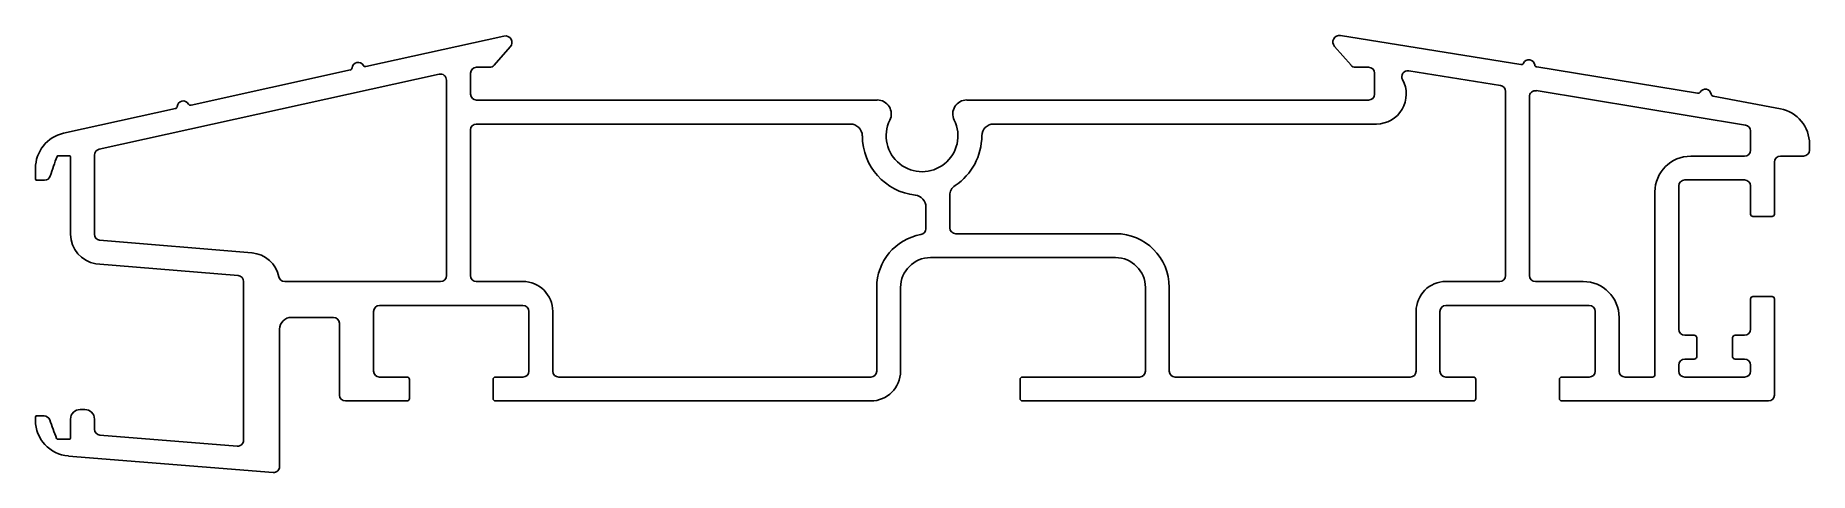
# Model space of a CAD drawing. Extents: x 55 to 204, y 18 to 54.
import ezdxf

# ---------------------------------------------------------------- set-up
doc = ezdxf.new("R2010")
doc.units = 0
doc.layers.add('AM_VIS', color=7, linetype='CONTINUOUS')

msp = doc.modelspace()

# ---------------------------------------------------------------- linework, layer by layer
at = {"layer": 'AM_VIS'}
for p, q in [((83.06, 51.88), (94.61, 54.42)), ((95.14, 53.52), (93.79, 51.99)), ((165.55, 51.99), (164.16, 53.56)), ((164.66, 54.47), (179.77, 52.05)), ((89.19, 51.23), (60.71, 44.96)), ((68.41, 48.65), (81.75, 51.59)), ((89.8, 34.39), (89.8, 50.75)), ((91.82, 51.32), (91.82, 49.57)), ((93.41, 51.82), (92.32, 51.82)), ((167.02, 51.82), (165.92, 51.82)), ((167.52, 49.57), (167.52, 51.32)), ((178.08, 50.29), (170.38, 51.53)), ((181.1, 51.85), (194.58, 49.64)), ((92.32, 49.07), (125.88, 49.07)), ((133.37, 49.07), (167.02, 49.07)), ((178.5, 34.39), (178.5, 49.8)), ((180.49, 49.36), (180.49, 34.39)), ((198.59, 46.98), (181.07, 49.86)), ((195.87, 49.41), (201.51, 48.34)), ((57.74, 46.3), (67.1, 48.36)), ((91.8, 46.57), (91.8, 34.39)), ((123.62, 47.07), (92.3, 47.07)), ((167.68, 47.07), (135.63, 47.07)), ((199.01, 44.88), (199.01, 46.49)), ((203.95, 45.39), (203.95, 44.89)), ((55.38, 42.47), (55.38, 43.37)), ((58.22, 44.42), (57.28, 44.42)), ((58.32, 37.84), (58.32, 44.32)), ((60.32, 44.47), (60.32, 37.84)), ((194, 44.38), (198.51, 44.38)), ((201.01, 43.89), (201.01, 39.53)), ((203.45, 44.39), (201.51, 44.39)), ((56.14, 42.37), (55.48, 42.37)), ((193, 41.89), (193, 29.89)), ((198.51, 42.39), (193.5, 42.39)), ((199.01, 39.53), (199.01, 41.89)), ((129.95, 38.31), (129.95, 40.12)), ((131.95, 41.09), (131.95, 38.39)), ((191, 26.09), (191, 41.38)), ((200.81, 39.33), (199.21, 39.33)), ((60.74, 37.34), (73.51, 36.28)), ((132.45, 37.89), (145.83, 37.89)), ((145.83, 35.89), (130.33, 35.89)), ((72.35, 34.38), (60.43, 35.37)), ((72.81, 20.61), (72.81, 33.88)), ((76.25, 33.89), (89.3, 33.89)), ((92.3, 33.89), (96.2, 33.89)), ((125.83, 26.39), (125.83, 33.39)), ((127.83, 33.39), (127.83, 26.39)), ((148.33, 26.39), (148.33, 33.39)), ((150.33, 33.39), (150.33, 26.39)), ((173.5, 33.89), (178, 33.89)), ((180.99, 33.89), (185, 33.89)), ((83.7, 31.39), (83.7, 26.39)), ((96.2, 31.89), (84.2, 31.89)), ((96.7, 26.39), (96.7, 31.39)), ((98.7, 31.39), (98.7, 26.39)), ((171, 26.39), (171, 31.39)), ((173, 31.39), (173, 26.39)), ((185.5, 31.89), (173.5, 31.89)), ((186, 26.39), (186, 31.39)), ((199.01, 29.89), (199.01, 32.43)), ((199.21, 32.63), (200.81, 32.63)), ((201.01, 32.43), (201.01, 24.39)), ((75.83, 29.89), (75.83, 18.41)), ((80.33, 30.89), (76.83, 30.89)), ((80.83, 24.39), (80.83, 30.39)), ((188, 30.89), (188, 26.39)), ((193.5, 29.39), (194.3, 29.39)), ((194.5, 29.19), (194.5, 27.59)), ((197.51, 27.59), (197.51, 29.19)), ((197.71, 29.39), (198.51, 29.39)), ((193, 26.89), (193, 26.39)), ((194.3, 27.39), (193.5, 27.39)), ((198.51, 27.39), (197.71, 27.39)), ((199.01, 26.39), (199.01, 26.89)), ((84.2, 25.89), (86.5, 25.89)), ((86.7, 25.69), (86.7, 24.09)), ((93.7, 24.09), (93.7, 25.69)), ((93.9, 25.89), (96.2, 25.89)), ((99.2, 25.89), (125.33, 25.89)), ((137.83, 24.09), (137.83, 25.69)), ((138.03, 25.89), (147.83, 25.89)), ((150.83, 25.89), (170.5, 25.89)), ((173.5, 25.89), (175.8, 25.89)), ((176, 25.69), (176, 24.09)), ((183, 24.09), (183, 25.69)), ((183.2, 25.89), (185.5, 25.89)), ((188.5, 25.89), (190.8, 25.89)), ((193.5, 25.89), (198.51, 25.89)), ((86.5, 23.89), (81.33, 23.89)), ((125.33, 23.89), (93.9, 23.89)), ((175.8, 23.89), (138.03, 23.89)), ((200.51, 23.89), (183.2, 23.89)), ((55.38, 22.28), (55.38, 22.54)), ((55.48, 22.64), (56.1, 22.64)), ((58.32, 20.79), (58.32, 22.38)), ((59.12, 23.18), (59.52, 23.18)), ((60.32, 22.38), (60.32, 21.53)), ((60.78, 21.03), (72.27, 20.11)), ((57.24, 20.69), (58.22, 20.69)), ((75.29, 17.91), (58.14, 19.28))]:
    msp.add_line(p, q, dxfattribs=at)
for centre, radius, start, end in [((94.73, 53.89), 0.55, 318.641, 102.4321), ((164.58, 53.93), 0.55, 80.8939, 221.359), ((82.4, 51.73), 0.5, 29.0325, 175.8318), ((179.81, 52.24), 0.2, 260.8939, 334.848), ((180.44, 51.95), 0.5, 7.9436, 154.848), ((181.13, 52.04), 0.2, 187.9436, 260.7), ((81.7, 51.78), 0.2, 282.4321, 355.8318), ((83.01, 52.07), 0.2, 209.0325, 282.4321), ((89.3, 50.75), 0.5, 0, 102.4321), ((92.32, 51.32), 0.5, 90, 180), ((93.41, 52.32), 0.5, 270, 318.641), ((165.92, 52.32), 0.5, 221.359, 270), ((167.02, 51.32), 0.5, 0, 90), ((167.68, 49.57), 2.5, 270, 29.1022), ((170.3, 51.03), 0.5, 80.8939, 209.1022), ((92.32, 49.57), 0.5, 180, 270), ((125.88, 47.91), 1.17, 334.0108, 90), ((133.37, 47.91), 1.17, 90, 205.9892), ((167.02, 49.57), 0.5, 270, 0), ((178, 49.8), 0.5, 360, 80.8939), ((180.99, 49.36), 0.5, 80.6923, 180), ((194.61, 49.84), 0.2, 260.7, 329.7285), ((195.22, 49.48), 0.5, 9.8908, 149.7285), ((195.91, 49.6), 0.2, 189.8908, 259.2875), ((67.05, 48.55), 0.2, 282.4321, 355.8318), ((67.75, 48.5), 0.5, 29.0325, 175.8318), ((68.36, 48.84), 0.2, 209.0325, 282.4321), ((200.95, 45.39), 3, 360, 79.2819), ((58.38, 43.37), 3, 102.4321, 180), ((92.3, 46.57), 0.5, 90, 180), ((123.62, 46.07), 1, 0.0732, 90), ((129.63, 46.08), 5, 180.0732, 263.5257), ((129.63, 46.08), 3, 154.0108, 25.9892), ((129.63, 46.08), 5, 303.6357, 359.9268), ((135.63, 46.07), 1, 90, 179.9268), ((198.51, 46.49), 0.5, 0, 80.6923), ((60.82, 44.47), 0.5, 102.4321, 180), ((198.51, 44.88), 0.5, 270, 0), ((203.45, 44.89), 0.5, 270, 360), ((98.67, 28.92), 44.26, 159.5797, 161.845), ((57.28, 44.32), 0.1, 90, 158.3724), ((58.22, 44.32), 0.1, 360, 90), ((194, 41.38), 3, 90, 180), ((201.51, 43.89), 0.5, 90, 180), ((55.48, 42.47), 0.1, 180, 270), ((56.14, 42.87), 0.5, 270, 340.7664), ((132.95, 41.09), 1, 123.6357, 180), ((193.5, 41.89), 0.5, 90, 180), ((198.51, 41.89), 0.5, 0, 90), ((128.95, 40.12), 1, 360, 83.5257), ((199.21, 39.53), 0.2, 180, 270), ((200.81, 39.53), 0.2, 270, 0), ((60.82, 37.84), 2.5, 180, 260.8962), ((60.82, 37.84), 0.5, 180, 260.8962), ((130.33, 33.39), 4.5, 100.1643, 180), ((129.45, 38.31), 0.5, 280.1643, 0), ((132.45, 38.39), 0.5, 180, 270), ((145.83, 33.39), 4.5, 0, 90), ((73.31, 33.79), 2.5, 11.4864, 85.2514), ((130.33, 33.39), 2.5, 90, 180), ((145.83, 33.39), 2.5, 360, 90), ((72.31, 33.88), 0.5, 360, 85.2521), ((76.25, 34.39), 0.5, 191.4864, 270), ((89.3, 34.39), 0.5, 270, 360), ((92.3, 34.39), 0.5, 180, 270), ((178, 34.39), 0.5, 270, 360), ((180.99, 34.39), 0.5, 180, 270), ((96.2, 31.39), 2.5, 0, 90), ((173.5, 31.39), 2.5, 90, 180), ((185, 30.89), 3, 360, 90), ((84.2, 31.39), 0.5, 90, 180), ((96.2, 31.39), 0.5, 360, 90), ((173.5, 31.39), 0.5, 90, 180), ((185.5, 31.39), 0.5, 0, 90), ((199.21, 32.43), 0.2, 90, 180), ((200.81, 32.43), 0.2, 360, 90), ((76.83, 29.89), 1, 90, 180), ((80.33, 30.39), 0.5, 360, 90), ((193.5, 29.89), 0.5, 180, 270), ((198.51, 29.89), 0.5, 270, 0), ((194.3, 29.19), 0.2, 360, 90), ((197.71, 29.19), 0.2, 90, 180), ((193.5, 26.89), 0.5, 90, 180), ((194.3, 27.59), 0.2, 270, 0), ((197.71, 27.59), 0.2, 180, 270), ((198.51, 26.89), 0.5, 0, 90), ((84.2, 26.39), 0.5, 180, 270), ((86.5, 25.69), 0.2, 360, 90), ((93.9, 25.69), 0.2, 90, 180), ((96.2, 26.39), 0.5, 270, 360), ((99.2, 26.39), 0.5, 180, 270), ((125.33, 26.39), 0.5, 270, 360), ((125.33, 26.39), 2.5, 270, 0), ((138.03, 25.69), 0.2, 90, 180), ((147.83, 26.39), 0.5, 270, 0), ((150.83, 26.39), 0.5, 180, 270), ((170.5, 26.39), 0.5, 270, 0), ((173.5, 26.39), 0.5, 180, 270), ((175.8, 25.69), 0.2, 360, 90), ((183.2, 25.69), 0.2, 90, 180), ((185.5, 26.39), 0.5, 270, 0), ((188.5, 26.39), 0.5, 180, 270), ((190.8, 26.09), 0.2, 270, 0), ((193.5, 26.39), 0.5, 180, 270), ((198.51, 26.39), 0.5, 270, 0), ((81.33, 24.39), 0.5, 180, 270), ((86.5, 24.09), 0.2, 270, 360), ((93.9, 24.09), 0.2, 180, 270), ((138.03, 24.09), 0.2, 180, 270), ((175.8, 24.09), 0.2, 270, 0), ((183.2, 24.09), 0.2, 180, 270), ((200.51, 24.39), 0.5, 270, 0), ((55.48, 22.54), 0.1, 90, 180), ((56.1, 22.14), 0.5, 19.0724, 90), ((94.03, 35.25), 39.63, 199.0724, 201.4614), ((59.12, 22.38), 0.8, 90, 180), ((59.52, 22.38), 0.8, 0, 90), ((58.38, 22.28), 3, 179.9977, 265.4076), ((60.82, 21.53), 0.5, 180, 265.4099), ((57.24, 20.79), 0.1, 201.4614, 270), ((58.22, 20.79), 0.1, 270, 360), ((72.31, 20.61), 0.5, 265.4099, 0), ((75.33, 18.41), 0.5, 265.4099, 0)]:
    msp.add_arc(centre, radius, start, end, dxfattribs=at)

doc.saveas('drawing.dxf')
